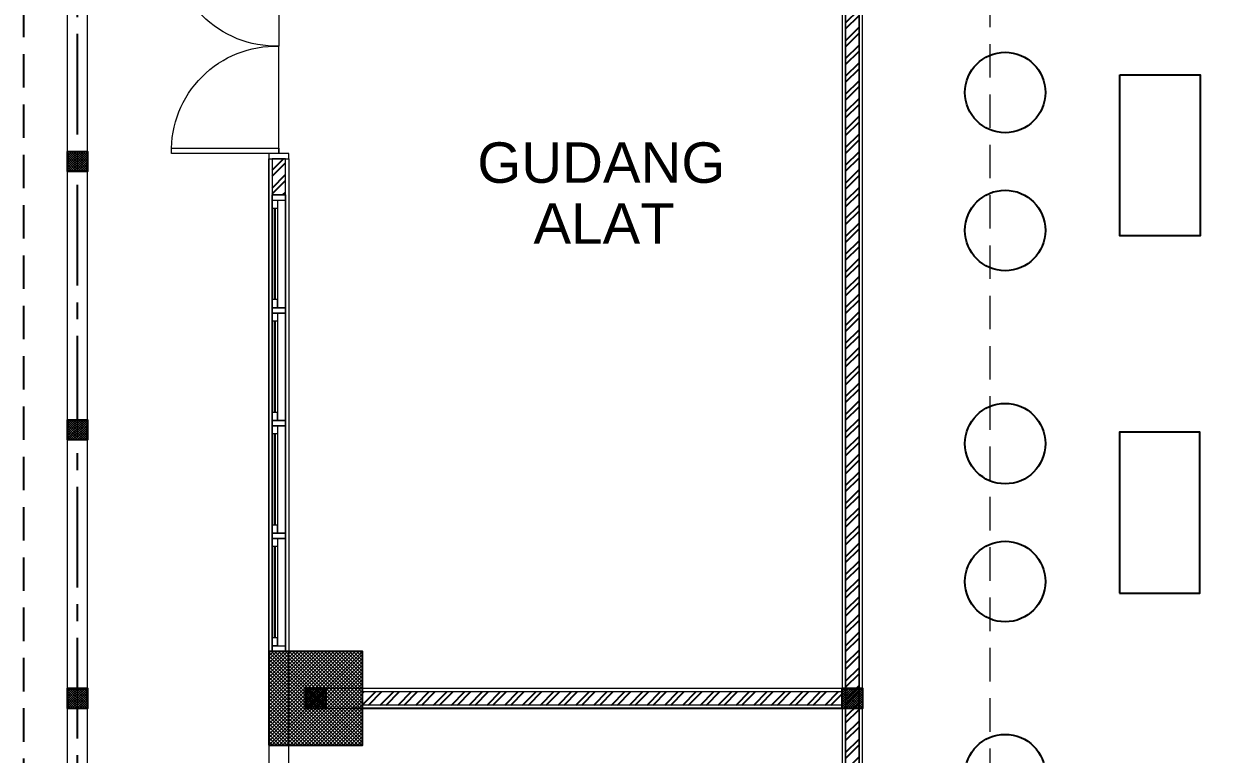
# Model space of a CAD drawing. Header units: inches. Extents: x 249 to 1192, y -18 to 440.
# Drawn here: x 761.21 to 770.09, y 201.96 to 207.4 of the extents above; entities that cross this region are included whole.
import ezdxf

# ---------------------------------------------------------------- set-up
doc = ezdxf.new("R2010")
doc.units = ezdxf.units.IN
doc.header["$MEASUREMENT"] = 0
for name, pattern in [('CENTER2', [1.125, 0.75, -0.125, 0.125, -0.125]), ('DASHED2', [0.375, 0.25, -0.125]), ('HIDDEN', [0.375, 0.25, -0.125])]:
    doc.linetypes.add(name, pattern=pattern)
for name, color, linetype, lineweight in [('ARSIR BETON', 8, 'Continuous', 0), ('DINDING', 6, 'Continuous', 0), ('DINDING2', 137, 'Continuous', 20), ('KACA', 141, 'Continuous', 30), ('KUSEN', 16, 'Continuous', 15), ('TEXT (KET. RUANG)', 7, 'Continuous', 5)]:
    doc.layers.add(name, color=color, linetype=linetype, lineweight=lineweight)
for name, color, linetype in [('ARSIR DINDING', 64, 'Continuous'), ('AS', 15, 'CENTER2'), ('ATAP', 123, 'Continuous'), ('FURNITURE', 11, 'Continuous'), ('KOLOM', 5, 'Continuous')]:
    doc.layers.add(name, color=color, linetype=linetype)
doc.styles.get("Standard").update_dxf_attribs({"font": 'arial.ttf'})

# ---------------------------------------------------------------- blocks, each defined once
blk = doc.blocks.new('K1')
at = {"layer": 'ARSIR BETON'}
h = blk.add_hatch(dxfattribs=at)
h.set_pattern_fill('ANSI37', color=256, scale=0.15, style=0)
h.set_pattern_definition([(45, (258.37489, 277.120751), (-0.01325825, 0.01325825), []), (135, (258.37489, 277.120751), (-0.01325825, -0.01325825), [])])
h.paths.add_polyline_path([(259.1249, 277.1708), (259.1249, 277.8708), (258.4249, 277.8708), (258.4249, 277.1708)])
at = {"layer": 'KOLOM'}
blk.add_lwpolyline([(258.4249, 277.1708), (259.1249, 277.1708), (259.1249, 277.8708), (258.4249, 277.8708)], close=True, dxfattribs=at)
for points in [[(258.7249, 277.5708), (258.8249, 277.4708)], [(258.7249, 277.4708), (258.8249, 277.5708)]]:
    blk.add_lwpolyline(points, dxfattribs=at)
blk = doc.blocks.new('K2')
at = {"layer": 'ARSIR BETON'}
h = blk.add_hatch(dxfattribs=at)
h.set_pattern_fill('ANSI37', color=256, scale=0.1, style=0)
h.set_pattern_definition([(45, (-38.743626, 268.082874), (-0.0088388, 0.0088388), []), (135, (-38.743626, 268.082874), (-0.0088388, -0.0088388), [])])
h.paths.add_polyline_path([(-38.5936, 268.2329), (-38.7436, 268.2329), (-38.7436, 268.0829), (-38.5936, 268.0829)])
at = {"layer": 'KOLOM'}
blk.add_lwpolyline([(-38.7436, 268.0829), (-38.5936, 268.0829), (-38.5936, 268.2329), (-38.7436, 268.2329)], close=True, dxfattribs=at)
blk = doc.blocks.new('P1')
for points in [[(-56.6637, 234.1861), (-56.6637, 234.9861), (-56.6237, 234.9861), (-56.6237, 234.1861), (-56.6637, 234.1861)], [(-55.0637, 234.1861), (-55.0637, 234.9861), (-55.1037, 234.9861), (-55.1037, 234.1861), (-55.0637, 234.1861)], [(-56.6637, 234.1861), (-55.8637, 234.1861)], [(-55.0637, 234.1861), (-55.8637, 234.1861)]]:
    blk.add_lwpolyline(points)
for points in [[(-56.7037, 234.1111), (-56.6637, 234.1111), (-56.6637, 234.2611), (-56.7037, 234.2611)], [(-55.0237, 234.1111), (-55.0637, 234.1111), (-55.0637, 234.2611), (-55.0237, 234.2611)]]:
    blk.add_lwpolyline(points, close=True)
for centre, start, end in [((-56.6437, 234.2061), 358.5312, 91.4688), ((-55.0837, 234.2061), 88.5312, 181.4688)]:
    blk.add_arc(centre, 0.7803, start, end)
blk = doc.blocks.new('LANTAI 2')
at = {"layer": 'ARSIR DINDING'}
h = blk.add_hatch(dxfattribs=at)
h.set_pattern_fill('ANSI32', color=256, scale=0.25, style=0)
h.set_pattern_definition([(45, (691.05833, 180.71367), (-0.06629126, 0.06629126), []), (45, (691.10252, 180.71367), (-0.06629126, 0.06629126), [])])
h.paths.add_polyline_path([(691.0583, 193.1437), (691.1584, 193.1437), (691.1584, 180.7137), (691.0583, 180.7137)])
h = blk.add_hatch(dxfattribs=at)
h.set_pattern_fill('ANSI32', color=256, scale=0.25, style=0)
h.set_pattern_definition([(45, (37.80566, -64.18943), (-0.066291261, 0.066291261), []), (45, (37.84985, -64.18943), (-0.066291261, 0.066291261), [])])
h.paths.add_polyline_path([(686.8331, 189.9894), (686.8831, 189.9894), (686.8831, 190.2584), (686.8331, 190.2584)])
h.paths.add_polyline_path([(686.7831, 189.9894), (686.8331, 189.9894), (686.8331, 190.2584), (686.7831, 190.2584)])
h = blk.add_hatch(dxfattribs=at)
h.set_pattern_fill('ANSI32', color=256, scale=0.25, style=0)
h.set_pattern_definition([(45, (687.03285, 179.71439), (-0.0662913, 0.0662913), []), (45, (687.07705, 179.71439), (-0.0662913, 0.0662913), [])])
h.paths.add_polyline_path([(691.0331, 186.2887), (691.0331, 186.1887), (687.4581, 186.1887), (687.4581, 186.2887)])
blk.add_lwpolyline([(691.1081, 186.1637), (687.3829, 186.1637)])
at = {"layer": 'AS'}
blk.add_lwpolyline([(703.1089, 175.8142), (685.3331, 175.8142), (685.3331, 205.3137)], dxfattribs=at)
at = {"layer": 'ATAP', "linetype": 'DASHED2'}
blk.add_lwpolyline([(685.2581, 178.7892), (684.9331, 178.7892), (684.9331, 205.6376), (695.5083, 205.6376), (695.5083, 205.6376), (727.8081, 205.6376), (734.9974, 205.6376), (734.9974, 194.3142)], dxfattribs=at)
at = {"layer": 'DINDING'}
for points in [[(685.2581, 178.7892), (685.2581, 205.3137)], [(703.1089, 175.8892), (685.4081, 175.8892), (685.4081, 205.3137)], [(691.1834, 180.6387), (691.1833, 199.9139), (691.0333, 199.9139), (691.0334, 180.6387)], [(686.7581, 190.2684), (686.7581, 180.5637), (686.9081, 180.5637), (686.9081, 186.5887)], [(691.1081, 186.1637), (687.1829, 186.1637), (687.1829, 186.3137), (691.1081, 186.3137)]]:
    blk.add_lwpolyline(points, dxfattribs=at)
at = {"layer": 'DINDING', "linetype": 'HIDDEN'}
blk.add_lwpolyline([(692.133, 198.9889), (692.133, 181.389)], dxfattribs=at)
at = {"layer": 'DINDING'}
blk.add_lwpolyline([(686.7581, 190.2584), (686.9081, 190.2584), (686.9081, 186.5887), (686.7581, 186.5887)], close=True, dxfattribs=at)
at = {"layer": 'DINDING2'}
blk.add_lwpolyline([(691.1584, 180.6387), (691.1583, 199.8889), (691.0583, 199.8889), (691.0584, 180.6387)], dxfattribs=at)
for points in [[(691.0583, 193.1437), (691.1584, 193.1437), (691.1584, 180.7137), (691.0583, 180.7137)], [(686.7831, 186.5887), (686.8831, 186.5887), (686.8831, 190.2584), (686.7831, 190.2584)], [(691.0331, 186.1887), (687.4581, 186.1887), (687.4581, 186.2887), (691.0331, 186.2887)]]:
    blk.add_lwpolyline(points, close=True, dxfattribs=at)
at = {"layer": 'KACA'}
for points in [[(686.8031, 189.8894), (686.8031, 189.2093)], [(686.8031, 189.0493), (686.8031, 188.3691)], [(686.8031, 188.2091), (686.8031, 187.5289)], [(686.8031, 187.3689), (686.8031, 186.6887)]]:
    blk.add_lwpolyline(points, dxfattribs=at)
at = {"layer": 'KUSEN'}
for points in [[(686.7831, 189.9494), (686.8831, 189.9494), (686.8831, 189.9894), (686.7831, 189.9894)], [(686.8831, 189.1093), (686.7831, 189.1093), (686.7831, 189.9894), (686.8831, 189.9894)], [(686.7831, 189.9894), (686.8831, 189.9894), (686.8831, 186.5887), (686.7831, 186.5887)], [(686.8231, 189.1493), (686.7831, 189.1493), (686.7831, 189.9494), (686.8231, 189.9494)], [(686.7831, 189.1093), (686.8831, 189.1093), (686.8831, 189.1493), (686.7831, 189.1493)], [(686.8831, 188.2691), (686.7831, 188.2691), (686.7831, 189.1493), (686.8831, 189.1493)], [(686.7831, 189.1493), (686.8831, 189.1493), (686.8831, 189.1093), (686.7831, 189.1093)], [(686.8231, 188.3091), (686.7831, 188.3091), (686.7831, 189.1093), (686.8231, 189.1093)], [(686.7831, 188.2691), (686.8831, 188.2691), (686.8831, 188.3091), (686.7831, 188.3091)], [(686.8831, 187.4289), (686.7831, 187.4289), (686.7831, 188.3091), (686.8831, 188.3091)], [(686.7831, 188.3091), (686.8831, 188.3091), (686.8831, 188.2691), (686.7831, 188.2691)], [(686.8231, 187.4689), (686.7831, 187.4689), (686.7831, 188.2691), (686.8231, 188.2691)], [(686.7831, 187.4289), (686.8831, 187.4289), (686.8831, 187.4689), (686.7831, 187.4689)], [(686.8831, 186.5887), (686.7831, 186.5887), (686.7831, 187.4689), (686.8831, 187.4689)], [(686.7831, 187.4689), (686.8831, 187.4689), (686.8831, 187.4289), (686.7831, 187.4289)], [(686.8231, 186.6287), (686.7831, 186.6287), (686.7831, 187.4289), (686.8231, 187.4289)], [(686.7831, 186.6287), (686.8831, 186.6287), (686.8831, 186.5887), (686.7831, 186.5887)]]:
    blk.add_lwpolyline(points, close=True, dxfattribs=at)
for points in [[(686.8231, 189.9494), (686.8231, 189.8894), (686.7831, 189.8894), (686.7831, 189.9494), (686.8231, 189.9494)], [(686.8231, 189.1493), (686.8231, 189.2093), (686.7831, 189.2093), (686.7831, 189.1493), (686.8231, 189.1493)], [(686.8231, 189.1093), (686.8231, 189.0493), (686.7831, 189.0493), (686.7831, 189.1093), (686.8231, 189.1093)], [(686.8231, 188.3091), (686.8231, 188.3691), (686.7831, 188.3691), (686.7831, 188.3091), (686.8231, 188.3091)], [(686.8231, 188.2691), (686.8231, 188.2091), (686.7831, 188.2091), (686.7831, 188.2691), (686.8231, 188.2691)], [(686.8231, 187.4689), (686.8231, 187.5289), (686.7831, 187.5289), (686.7831, 187.4689), (686.8231, 187.4689)], [(686.8231, 187.4289), (686.8231, 187.3689), (686.7831, 187.3689), (686.7831, 187.4289), (686.8231, 187.4289)], [(686.8231, 186.6287), (686.8231, 186.6887), (686.7831, 186.6887), (686.7831, 186.6287), (686.8231, 186.6287)]]:
    blk.add_lwpolyline(points, dxfattribs=at)
at = {"xscale": -1, "rotation": 180}
for p in [(724.0017, 458.3965), (724.0017, 456.3965), (724.0017, 454.3965), (725.7765, 454.3966), (729.7767, 454.3965)]:
    blk.add_blockref('K2', p, dxfattribs=at)
at = {"layer": 'KOLOM'}
blk.add_blockref('K1', (428.3332, -91.2821), dxfattribs=at)
at = {"layer": 'KUSEN', "xscale": -1, "rotation": 90.00000000000007}
blk.add_blockref('P1', (921.0192, 135.2348), dxfattribs=at)
at = {"layer": 'TEXT (KET. RUANG)'}
for s, p in [('GUDANG', (688.3134, 190.0798)), ('ALAT', (688.7317, 189.6256))]:
    blk.add_text(s, height=0.3015, dxfattribs=at).set_placement(p)

msp = doc.modelspace()

# ---------------------------------------------------------------- block references
msp.add_blockref('LANTAI 2', (76.2777, 16.1343))

# ---------------------------------------------------------------- next in the draw order: linework, layer by layer
at = {"layer": 'FURNITURE'}
for points in [[(769.3787, 207.0184), (769.9787, 207.0184), (769.9787, 205.8184), (769.3787, 205.8184)], [(769.377, 203.157), (769.977, 203.157), (769.977, 204.357), (769.377, 204.357)]]:
    msp.add_lwpolyline(points, close=True, dxfattribs=at)
for centre in [(768.5252, 206.8873), (768.5252, 205.8593), (768.5252, 204.2709), (768.5252, 203.243), (768.5252, 201.8046)]:
    msp.add_circle(centre, 0.3, dxfattribs=at)

doc.saveas('drawing.dxf')
